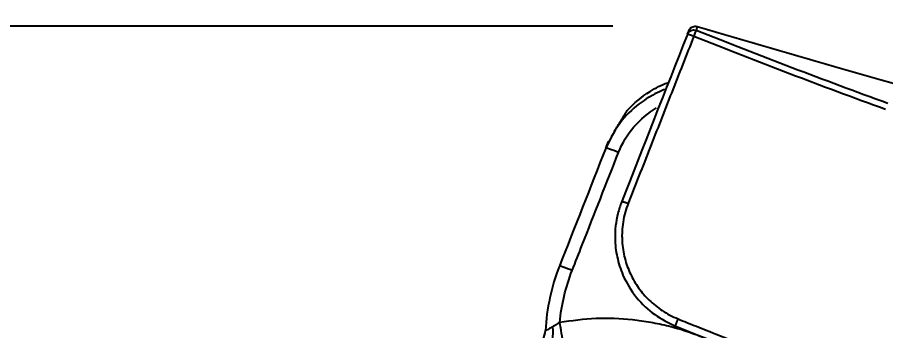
# Model space of a CAD drawing. Extents: x -1671 to 824, y 68 to 2359.
# Drawn here: x -1507.4 to -1380.8, y 759.8 to 805.5 of the extents above; entities that cross this region are included whole.
import ezdxf

# ---------------------------------------------------------------- set-up
doc = ezdxf.new("R2010")
doc.units = 0
doc.header["$LTSCALE"] = 20
doc.header["$MEASUREMENT"] = 0
doc.layers.get('0').update_dxf_attribs({"linetype": 'CONTINUOUS'})
doc.layers.get('DEFPOINTS').update_dxf_attribs({"linetype": 'CONTINUOUS'})
doc.layers.add('1', color=7, linetype='CONTINUOUS')
doc.dimstyles.get("Standard").update_dxf_attribs({"dimtxt": 2.7, "dimasz": 2.5, "dimexe": 1.5, "dimexo": 1.5, "dimgap": 1.5, "dimtad": 1, "dimdec": 0, "dimlfac": 10, "dimzin": 0, "dimdsep": 46, "dimtxsty": 'Standard', "dimcen": 0, "dimclrt": 2, "dimadec": 0, "dimazin": 0, "dimtfac": 1, "dimtdec": 0, "dimtmove": 0, "dimatfit": 3, "dimfxl": 0, "dimtolj": 1, "dimtzin": 0, "dimarcsym": 0})

# ---------------------------------------------------------------- blocks, each defined once
blk = doc.blocks.new('*D8')
at = {"color": 3, "lineweight": -2}
for p, q in [((-1420.56, 804.16), (-1643.21, 804.16)), ((-1637.21, 780.16), (-1637.21, 584.52)), ((-1637.21, 318.9), (-1637.21, 530.52)), ((-1524.4, 294.9), (-1643.21, 294.9))]:
    blk.add_line(p, q, dxfattribs=at)
at = {"color": 3}
for points in [[(-1641.21, 780.16), (-1633.21, 780.16), (-1637.21, 804.16)], [(-1641.21, 318.9), (-1633.21, 318.9), (-1637.21, 294.9)]]:
    blk.add_solid(points, dxfattribs=at)
at = {"layer": 'DEFPOINTS', "color": 0}
for p in [(-1418.76, 804.16), (-1637.21, 294.9), (-1522.6, 294.9)]:
    blk.add_point(p, dxfattribs=at)
at = {"color": 2, "insert": (-1637.21, 557.52), "char_height": 30, "attachment_point": 5}
blk.add_mtext('\\A1;510', dxfattribs=at)
blk = doc.blocks.new('A$C9bb48bae')
at = {"layer": '1', "color": 7, "linetype": 'Continuous', "extrusion": (0, 0, -1)}
blk.add_arc((-530.52, 85.11), 3, 304.1403, 356.9307, dxfattribs=at)
at = {"layer": '1', "color": 7, "linetype": 'Continuous'}
for centre, major_axis, ratio, start_param, end_param in [((505.91, 127.73), (0.931, 0.366), 0.999979, 6.28318, 7.860572), ((505.91, 127.73), (0.931, 0.366), 0.107231, 6.283184, 7.826361), ((525.44, 86.28), (0.52, 2.95), 0.009106, 3.141593, 4.660823), ((527.99, 85.74), (0.73, 2.91), 0.474812, 1.771436, 3.141593)]:
    blk.add_ellipse(centre, major_axis=major_axis, ratio=ratio, start_param=start_param, end_param=end_param, dxfattribs=at)
for points, degree, knots in [([(505.4, 129.24), (498.3, 127.14), (483.88, 122.95), (466.6, 118.05), (456.42, 115.26), (453.57, 114.48)], 3, [0, 0, 0, 0, 0.412563, 0.835474, 1, 1, 1, 1]), ([(506.41, 128.98), (506.33, 129.05), (506.18, 129.16), (505.91, 129.26), (505.61, 129.29), (505.41, 129.24), (505.31, 129.2)], 3, [0, 0, 0, 0, 0.247076, 0.482594, 0.735528, 1, 1, 1, 1]), ([(505.41, 129.23), (505.41, 129.23), (505.41, 129.21), (505.44, 129.07), (505.5, 128.8), (505.54, 128.66)], 3, [0, 0, 0, 0, 0.200923, 0.600499, 1, 1, 1, 1]), ([(505.89, 127.84), (501.26, 126.01), (491.98, 122.34), (482.62, 118.91), (477.94, 117.19)], 3, [0, 0, 0, 0, 0.500173, 1, 1, 1, 1]), ([(506.75, 128.28), (506.74, 128.29), (506.73, 128.32), (506.71, 128.36), (506.7, 128.4), (506.69, 128.42), (506.67, 128.48), (506.63, 128.57), (506.58, 128.7), (506.55, 128.76), (506.54, 128.79), (506.54, 128.8), (506.54, 128.8), (506.54, 128.81), (506.53, 128.82), (506.51, 128.85), (506.49, 128.87), (506.48, 128.89)], 3, [0, 0, 0, 0, 0.044364, 0.085943, 0.114795, 0.142657, 0.171247, 0.284248, 0.486038, 0.74286, 0.771687, 0.800468, 0.827819, 0.853098, 0.885791, 0.934759, 1, 1, 1, 1]), ([(506.63, 128.64), (506.63, 128.64), (506.65, 128.58), (506.74, 128.34), (506.84, 128.09)], 3, [0, 0, 0, 0, 0.33821, 1, 1, 1, 1]), ([(515.59, 117), (514.59, 118.11), (512.77, 119.64), (510.61, 120.71), (509.72, 121.05)], 3, [0, 0, 0, 0, 0.603843, 1, 1, 1, 1]), ([(510.09, 120.07), (510.36, 119.97), (511.54, 119.48), (513.79, 118.17), (516.72, 115.54), (518.02, 112.94), (518.73, 111.53)], 3, [0, 0, 0, 0, 0.070337, 0.305901, 0.623137, 1, 1, 1, 1]), ([(516.86, 110.9), (517.3, 111.07), (517.81, 111.26), (518.53, 111.5), (518.72, 111.55), (518.73, 111.53)], 3, [0, 0, 0, 0, 0.5, 0.5, 1, 1, 1, 1]), ([(518.72, 111.53), (518.52, 112.04), (518.43, 112.29), (518.34, 112.51), (518.34, 112.51)], 2, [0, 0, 0, 0.500887, 0.500887, 1, 1, 1]), ([(523.62, 93.7), (523.14, 94.94), (522.65, 96.18), (520.4, 101.91), (518.63, 106.41), (516.86, 110.9)], 3, [0, 0, 0, 0, 0.216248, 0.216248, 1, 1, 1, 1]), ([(515.46, 103.48), (515.62, 103.03), (515.93, 102.15), (516.23, 100.77), (516.35, 99.61), (516.37, 98.8), (516.36, 98.35), (516.33, 97.69), (516.23, 96.73), (515.98, 95.48), (515.61, 94.31), (515, 92.84), (514.2, 91.47), (513.23, 90.23), (512.41, 89.37), (511.5, 88.56), (510.49, 87.83), (509.38, 87.18), (508.59, 86.83), (508.18, 86.65)], 3, [0, 0, 0, 0, 0.070483, 0.139078, 0.207183, 0.242378, 0.258452, 0.274481, 0.339445, 0.401655, 0.461925, 0.52092, 0.636325, 0.693826, 0.752122, 0.811597, 0.872428, 0.935026, 1, 1, 1, 1]), ([(516.41, 103.74), (516.62, 103.16), (517.02, 102.01), (517.33, 100.2), (517.44, 98.07), (517.15, 95.64), (516.2, 92.66), (514.4, 89.72), (511.74, 87.15), (509.61, 86.12), (508.57, 85.61)], 3, [0, 0, 0, 0, 0.083834, 0.167677, 0.25153, 0.376021, 0.502155, 0.677308, 0.843232, 1, 1, 1, 1]), ([(523.62, 93.7), (524.06, 93.87), (524.57, 94.06), (525.29, 94.31), (525.48, 94.35), (525.49, 94.33)], 3, [0, 0, 0, 0, 0.5, 0.5, 1, 1, 1, 1]), ([(508.18, 86.65), (507.76, 86.48), (506.4, 85.93), (503.59, 84.81), (499.26, 83.07), (493.41, 80.71), (486.03, 77.74), (477.13, 74.14), (466.69, 69.95), (454.7, 65.22), (441.14, 59.99), (425.98, 54.31), (409.21, 48.25), (390.79, 41.94), (370.67, 35.52), (348.79, 29.27), (325.04, 23.58), (299.34, 19.19), (271.75, 16.76), (242.55, 15), (211.89, 14.3), (180.13, 14.16), (147.47, 14.18), (114.23, 14.18), (81.16, 14.2), (49.63, 14.21), (22.36, 14.22), (3.8, 14.24), (0, 14.25), (0, 14.25)], 3, [0, 0, 0, 0, 0.002237, 0.007152, 0.014744, 0.025013, 0.037959, 0.053582, 0.07188, 0.092854, 0.116505, 0.142832, 0.171833, 0.20351, 0.237859, 0.274881, 0.314573, 0.356936, 0.402004, 0.449781, 0.500255, 0.55342, 0.609269, 0.667805, 0.729036, 0.79296, 0.859558, 0.928803, 1, 1, 1, 1]), ([(504.49, 83.91), (505.33, 84.23), (506.99, 84.87), (509.57, 85.6), (512.18, 86.16), (515.71, 86.65), (520.16, 86.85), (523.68, 86.37), (525.44, 86.13)], 3, [0, 0, 0, 0, 0.125734, 0.250836, 0.375957, 0.501746, 0.750852, 1, 1, 1, 1]), ([(525.44, 86.13), (525.46, 86.11), (525.51, 86.09), (525.6, 86.04), (525.76, 85.94), (526.07, 85.76), (526.33, 85.6), (526.49, 85.5)], 3, [0, 0, 0, 0, 0.062014, 0.124444, 0.249522, 0.499909, 1, 1, 1, 1]), ([(508.57, 85.61), (501.17, 82.64), (486.76, 76.86), (465.34, 68.2), (438.59, 57.77), (407.47, 46.3), (372.14, 34.63), (340.79, 25.91), (315.51, 20.67), (296.67, 17.98), (280.02, 16.35), (262.8, 15.06), (243.44, 14.01), (224.11, 13.4), (198.55, 13.04), (173.8, 13), (149.29, 13), (128.88, 13), (107.29, 13), (84.96, 13), (63.98, 13), (40.83, 13), (23.09, 13), (11.49, 13), (5.31, 13), (1.71, 13), (0.97, 13), (0.97, 13)], 3, [0, 0, 0, 0, 0.039003, 0.075957, 0.112972, 0.179376, 0.238139, 0.29481, 0.338391, 0.364249, 0.387853, 0.420247, 0.44887, 0.483127, 0.51582, 0.576231, 0.608416, 0.642464, 0.683469, 0.724728, 0.767812, 0.808151, 0.875463, 0.906299, 0.936507, 0.968699, 1, 1, 1, 1]), ([(526.49, 85.5), (526.64, 85.41), (526.92, 85.24), (527.25, 85.05), (527.48, 84.94), (527.51, 84.95), (527.52, 84.95)], 3, [0, 0, 0, 0, 0.262144, 0.500751, 0.752321, 1, 1, 1, 1])]:
    blk.add_open_spline(points, degree=degree, knots=knots, dxfattribs=at)
for points, degree in [([(477.62, 118.02), (486.99, 121.43), (496.3, 124.95), (505.54, 128.66)], 3), ([(505.66, 128.41), (505.59, 128.56), (505.54, 128.66), (505.53, 128.66)], 3), ([(505.89, 127.84), (505.81, 128.04), (505.72, 128.25), (505.66, 128.41)], 3), ([(505.89, 127.84), (506.98, 125.09), (509.13, 119.62), (512.31, 111.5), (514.42, 106.15), (515.46, 103.48)], 3), ([(506.42, 128.96), (506.39, 128.99), (506.37, 129.01), (506.34, 129.04)], 3), ([(506.41, 128.98), (506.63, 128.63)], 1), ([(506.84, 128.09), (510.09, 119.82), (513.28, 111.7), (516.41, 103.74)], 3), ([(516.86, 110.9), (515.8, 113.62), (513.8, 115.92), (511.32, 117.38)], 3), ([(517.52, 113.92), (515.59, 117)], 1), ([(518.73, 111.53), (520.98, 105.79), (523.23, 100.06), (525.49, 94.33)], 3), ([(525.44, 86.13), (525.19, 88.73), (524.59, 91.25), (523.62, 93.7)], 3), ([(525.49, 94.33), (526.66, 91.34), (527.35, 88.16), (527.52, 84.95)], 3)]:
    blk.add_open_spline(points, degree=degree, dxfattribs=at)
for points, weights, knots in [([(516.41, 103.74), (516.4, 103.76), (516.31, 103.76), (516.16, 103.72), (515.99, 103.67), (515.74, 103.59), (515.46, 103.48)], [1.00336071477, 1.01799474861, 1.08042105902, 1.19063964598, 1.06115327894, 0.997629263914, 1.00006760092], [0, 0, 0, 0, 0.459809, 0.459809, 0.459809, 1, 1, 1, 1]), ([(508.57, 85.61), (508.58, 85.62), (508.53, 85.76), (508.45, 85.98), (508.37, 86.17), (508.28, 86.4), (508.18, 86.65)], [1.00068779291, 0.992220081069, 1.06193957774, 1.20984628294, 1.08378048493, 1.014515498, 1.00205132212], [0, 0, 0, 0, 0.53986, 0.53986, 0.53986, 1, 1, 1, 1])]:
    blk.add_rational_spline(points, weights, degree=3, knots=knots, dxfattribs=at)

msp = doc.modelspace()

# ---------------------------------------------------------------- block references
at = {"xscale": -1}
msp.add_blockref('A$C9bb48bae', (-902.87, 674.9), dxfattribs=at)

# ---------------------------------------------------------------- dimensions: what is measured, and where the dimension line sits
dim = msp.add_linear_dim(base=(-1637.21, 294.9), p1=(-1418.76, 804.16), p2=(-1522.6, 294.9), angle=90, text='510', dimstyle='Standard', override={"dimscale": 1.2, "dimtxt": 25, "dimasz": 20, "dimexe": 5, "dimgap": 10, "dimtih": 1, "dimtoh": 1, "dimlfac": 1, "dimzin": 12, "dimclrd": 3, "dimclre": 3, "dimazin": 2, "dimarcsym": 1})
dim.commit()
dim.dimension.update_dxf_attribs({"geometry": '*D8', "text_midpoint": (-1637.21, 557.52), "dimtype": 160})

# ---------------------------------------------------------------- leaders
msp.add_leader([(-1388.99, 719.55), (-1303.72, 863.52), (-1133.66, 863.52)], dimstyle='Standard', override={"dimscale": 1.2, "dimtxt": 20, "dimasz": 20, "dimexe": 5, "dimgap": 10, "dimtad": 0, "dimtoh": 1, "dimlfac": 1, "dimzin": 12, "dimclrd": 3, "dimclre": 3, "dimazin": 2, "dimarcsym": 1})

doc.saveas('drawing.dxf')
